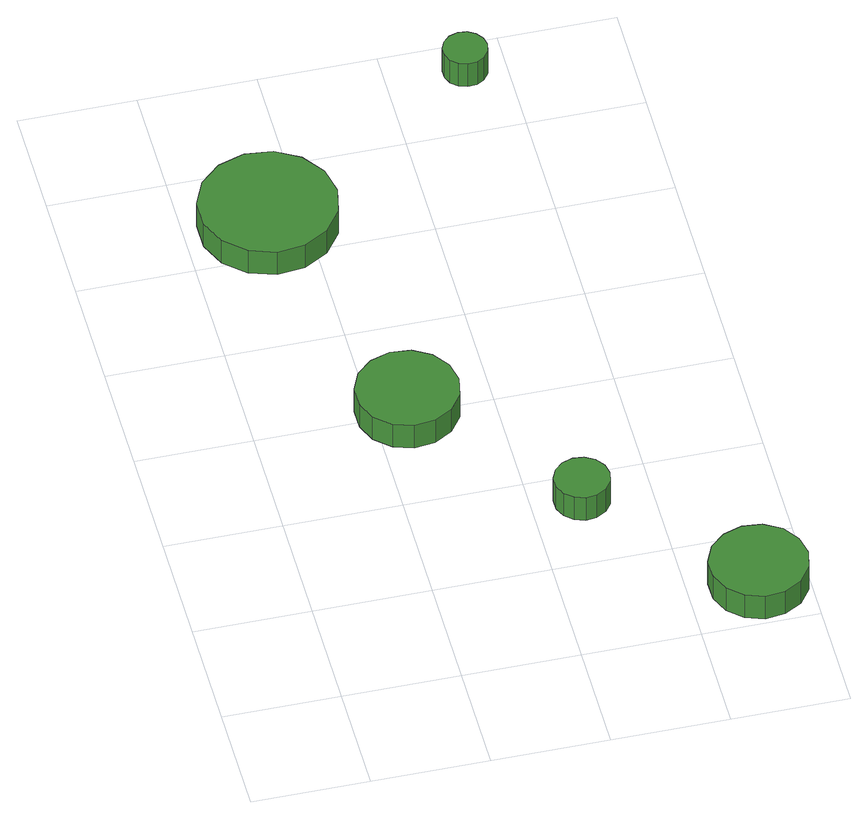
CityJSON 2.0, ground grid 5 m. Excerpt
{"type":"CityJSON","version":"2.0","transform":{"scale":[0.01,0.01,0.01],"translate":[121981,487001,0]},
"CityObjects":{
"tree1":{"type":"SolitaryVegetationObject","attributes":{"function":"something"},"geometry":[{"type":"MultiSurface","lod":"1","boundaries":[[[0,1,2,3,4,5,6,7,8,9,10,11,12,13,14]],[[15,16,17,18,19,20,21,22,23,24,25,26,27,28,29]],[[0,29,28,1]],[[1,28,27,2]],[[2,27,26,3]],[[3,26,25,4]],[[4,25,24,5]],[[5,24,23,6]],[[6,23,22,7]],[[7,22,21,8]],[[8,21,20,9]],[[9,20,19,10]],[[10,19,18,11]],[[11,18,17,12]],[[12,17,16,13]],[[13,16,15,14]],[[14,15,29,0]]]}]},
"tree2":{"type":"SolitaryVegetationObject","attributes":{"function":"something"},"geometry":[{"type":"MultiSurface","lod":"1","boundaries":[[[30,31,32,33,34,35,36,37,38,39,40,41,42,43,44]],[[45,46,47,48,49,50,51,52,53,54,55,56,57,58,59]],[[30,59,58,31]],[[31,58,57,32]],[[32,57,56,33]],[[33,56,55,34]],[[34,55,54,35]],[[35,54,53,36]],[[36,53,52,37]],[[37,52,51,38]],[[38,51,50,39]],[[39,50,49,40]],[[40,49,48,41]],[[41,48,47,42]],[[42,47,46,43]],[[43,46,45,44]],[[44,45,59,30]]]}]},
"tree3":{"type":"SolitaryVegetationObject","attributes":{"function":"something"},"geometry":[{"type":"MultiSurface","lod":"1","boundaries":[[[60,61,62,63,64,65,66,67,68,69,70,71,72,73,74]],[[75,76,77,78,79,80,81,82,83,84,85,86,87,88,89]],[[60,89,88,61]],[[61,88,87,62]],[[62,87,86,63]],[[63,86,85,64]],[[64,85,84,65]],[[65,84,83,66]],[[66,83,82,67]],[[67,82,81,68]],[[68,81,80,69]],[[69,80,79,70]],[[70,79,78,71]],[[71,78,77,72]],[[72,77,76,73]],[[73,76,75,74]],[[74,75,89,60]]]}]},
"tree4":{"type":"SolitaryVegetationObject","attributes":{"function":"something"},"geometry":[{"type":"MultiSurface","lod":"1","boundaries":[[[90,91,92,93,94,95,96,97,98,99,100,101,102,103,104]],[[105,106,107,108,109,110,111,112,113,114,115,116,117,118,119]],[[90,119,118,91]],[[91,118,117,92]],[[92,117,116,93]],[[93,116,115,94]],[[94,115,114,95]],[[95,114,113,96]],[[96,113,112,97]],[[97,112,111,98]],[[98,111,110,99]],[[99,110,109,100]],[[100,109,108,101]],[[101,108,107,102]],[[102,107,106,103]],[[103,106,105,104]],[[104,105,119,90]]]}]},
"tree5":{"type":"SolitaryVegetationObject","attributes":{"function":"something"},"geometry":[{"type":"MultiSurface","lod":"1","boundaries":[[[120,121,122,123,124,125,126,127,128,129,130,131,132,133,134]],[[135,136,137,138,139,140,141,142,143,144,145,146,147,148,149]],[[120,149,148,121]],[[121,148,147,122]],[[122,147,146,123]],[[123,146,145,124]],[[124,145,144,125]],[[125,144,143,126]],[[126,143,142,127]],[[127,142,141,128]],[[128,141,140,129]],[[129,140,139,130]],[[130,139,138,131]],[[131,138,137,132]],[[132,137,136,133]],[[133,136,135,134]],[[134,135,149,120]]]}]}
},
"vertices":[
[858,1518,145],[840,1606,145],[787,1679,145],[709,1724,145],[620,1733,145],[534,1705,145],[467,1645,145],[431,1563,145],[431,1473,145],[467,1391,145],[534,1331,145],[620,1303,145],[709,1313,145],[787,1358,145],[840,1430,145],[840,1430,16],[787,1358,16],[709,1313,16],[620,1303,16],[534,1331,16],[467,1391,16],[431,1473,16],[431,1563,16],[467,1645,16],[534,1705,16],[620,1733,16],[709,1724,16],[787,1679,16],[840,1606,16],[858,1518,16],
[633,2678,151],[608,2795,151],[537,2893,151],[433,2953,151],[313,2966,151],[199,2928,151],[109,2848,151],[60,2738,151],[60,2617,151],[109,2507,151],[199,2427,151],[313,2389,151],[433,2402,151],[537,2462,151],[608,2560,151],[608,2560,22],[537,2462,22],[433,2402,22],[313,2389,22],[199,2427,22],[109,2507,22],[60,2617,22],[60,2738,22],[109,2848,22],[199,2928,22],[313,2966,22],[433,2953,22],[537,2893,22],[608,2795,22],[633,2678,22],
[1327,858,141],[1317,906,141],[1288,945,141],[1246,969,141],[1198,975,141],[1151,959,141],[1115,927,141],[1095,882,141],[1095,834,141],[1115,789,141],[1151,757,141],[1198,742,141],[1246,747,141],[1288,771,141],[1317,810,141],[1317,810,12],[1288,771,12],[1246,747,12],[1198,742,12],[1151,757,12],[1115,789,12],[1095,834,12],[1095,882,12],[1115,927,12],[1151,959,12],[1198,975,12],[1246,969,12],[1288,945,12],[1317,906,12],[1327,858,12],
[1998,220,151],[1980,304,151],[1930,374,151],[1855,417,151],[1770,426,151],[1688,399,151],[1624,342,151],[1589,263,151],[1589,177,151],[1624,98,151],[1688,41,151],[1770,14,151],[1855,23,151],[1930,66,151],[1980,136,151],[1980,136,22],[1930,66,22],[1855,23,22],[1770,14,22],[1688,41,22],[1624,98,22],[1589,177,22],[1589,263,22],[1624,342,22],[1688,399,22],[1770,426,22],[1855,417,22],[1930,374,22],[1980,304,22],[1998,220,22],
[1422,3350,143],[1414,3388,143],[1391,3419,143],[1358,3439,143],[1319,3443,143],[1282,3431,143],[1253,3405,143],[1237,3369,143],[1237,3330,143],[1253,3295,143],[1282,3269,143],[1319,3257,143],[1358,3261,143],[1391,3280,143],[1414,3312,143],[1414,3312,14],[1391,3280,14],[1358,3261,14],[1319,3257,14],[1282,3269,14],[1253,3295,14],[1237,3330,14],[1237,3369,14],[1253,3405,14],[1282,3431,14],[1319,3443,14],[1358,3439,14],[1391,3419,14],[1414,3388,14],[1422,3350,14]
]}
